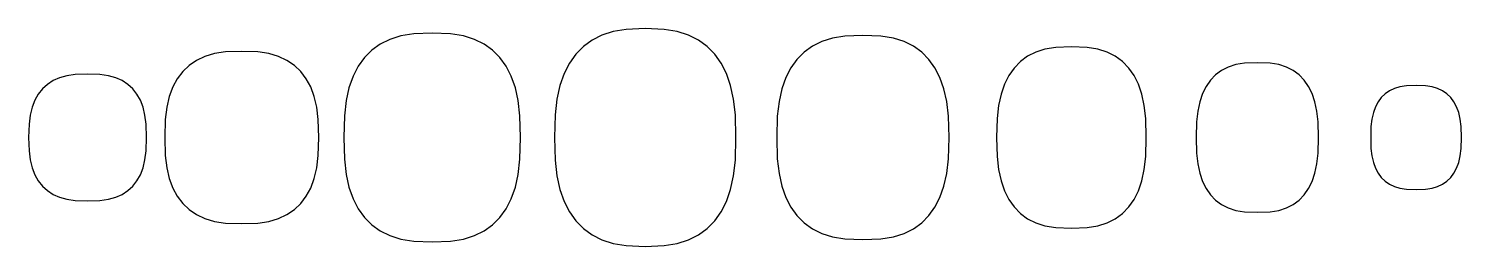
# Model space of a CAD drawing. Header units: metres. Extents: x -26 to 606, y -48 to 48.
import ezdxf

# ---------------------------------------------------------------- set-up
doc = ezdxf.new("R2010")
doc.units = ezdxf.units.M

msp = doc.modelspace()

# ---------------------------------------------------------------- linework, layer by layer
at = {"layer": 'cut'}
for points in [[(191, 0), (190.7431, 9.6056), (189.9737, 16.2636), (188.6957, 21.9718), (186.9149, 26.9896), (184.6386, 31.4013), (181.8733, 35.2352), (178.6229, 38.4968), (174.8825, 41.1817), (170.6282, 43.2821), (165.7887, 44.7895), (160.1439, 45.697), (152, 46), (143.8561, 45.697), (138.2113, 44.7895), (133.3718, 43.2821), (129.1175, 41.1817), (125.3771, 38.4968), (122.1267, 35.2352), (119.3614, 31.4013), (117.0851, 26.9896), (115.3043, 21.9718), (114.0263, 16.2636), (113.2569, 9.6056), (113, 0), (113.2569, -9.6056), (114.0263, -16.2636), (115.3043, -21.9718), (117.0851, -26.9896), (119.3614, -31.4013), (122.1267, -35.2352), (125.3771, -38.4968), (129.1175, -41.1817), (133.3718, -43.2821), (138.2113, -44.7895), (143.8561, -45.697), (152, -46), (160.1439, -45.697), (165.7887, -44.7895), (170.6282, -43.2821), (174.8825, -41.1817), (178.6229, -38.4968), (181.8733, -35.2352), (184.6386, -31.4013), (186.9149, -26.9896), (188.6957, -21.9718), (189.9737, -16.2636), (190.7431, -9.6056)], [(286, 0), (285.7365, 10.0233), (284.9474, 16.9707), (283.6366, 22.9271), (281.8102, 28.1631), (279.4755, 32.7666), (276.6393, 36.7672), (273.3055, 40.1706), (269.4692, 42.9722), (265.1059, 45.1639), (260.1423, 46.7369), (254.3527, 47.6838), (246, 48), (237.6473, 47.6838), (231.8577, 46.7369), (226.8941, 45.1639), (222.5308, 42.9722), (218.6945, 40.1706), (215.3607, 36.7672), (212.5245, 32.7666), (210.1898, 28.1631), (208.3634, 22.9271), (207.0526, 16.9707), (206.2635, 10.0233), (206, 0), (206.2635, -10.0233), (207.0526, -16.9707), (208.3634, -22.9271), (210.1898, -28.1631), (212.5245, -32.7666), (215.3607, -36.7672), (218.6945, -40.1706), (222.5308, -42.9722), (226.8941, -45.1639), (231.8577, -46.7369), (237.6473, -47.6838), (246, -48), (254.3527, -47.6838), (260.1423, -46.7369), (265.1059, -45.1639), (269.4692, -42.9722), (273.3055, -40.1706), (276.6393, -36.7672), (279.4755, -32.7666), (281.8102, -28.1631), (283.6366, -22.9271), (284.9474, -16.9707), (285.7365, -10.0233)], [(380, 0), (379.7497, 9.3968), (379, 15.91), (377.7548, 21.4941), (376.0197, 26.4029), (373.8017, 30.7187), (371.1074, 34.4692), (367.9402, 37.6599), (364.2957, 40.2865), (360.1506, 42.3412), (355.4351, 43.8158), (349.9351, 44.7036), (342, 45), (334.0649, 44.7036), (328.5649, 43.8158), (323.8494, 42.3412), (319.7043, 40.2865), (316.0598, 37.6599), (312.8926, 34.4692), (310.1983, 30.7187), (307.9803, 26.4029), (306.2452, 21.4941), (305, 15.91), (304.2503, 9.3968), (304, 0), (304.2503, -9.3968), (305, -15.91), (306.2452, -21.4941), (307.9803, -26.4029), (310.1983, -30.7187), (312.8926, -34.4692), (316.0598, -37.6599), (319.7043, -40.2865), (323.8494, -42.3412), (328.5649, -43.8158), (334.0649, -44.7036), (342, -45), (349.9351, -44.7036), (355.4351, -43.8158), (360.1506, -42.3412), (364.2957, -40.2865), (367.9402, -37.6599), (371.1074, -34.4692), (373.8017, -30.7187), (376.0197, -26.4029), (377.7548, -21.4941), (379, -15.91), (379.7497, -9.3968)], [(102, 0), (101.776, 7.9351), (101.1053, 13.4351), (99.9911, 18.1506), (98.4387, 22.2957), (96.4541, 25.9402), (94.0434, 29.1074), (91.2097, 31.8017), (87.9488, 34.0197), (84.24, 35.7548), (80.0209, 37), (75.0998, 37.7497), (68, 38), (60.9002, 37.7497), (55.9791, 37), (51.76, 35.7548), (48.0512, 34.0197), (44.7903, 31.8017), (41.9566, 29.1074), (39.5459, 25.9402), (37.5613, 22.2957), (36.0089, 18.1506), (34.8947, 13.4351), (34.224, 7.9351), (34, 0), (34.224, -7.9351), (34.8947, -13.4351), (36.0089, -18.1506), (37.5613, -22.2957), (39.5459, -25.9402), (41.9566, -29.1074), (44.7903, -31.8017), (48.0512, -34.0197), (51.76, -35.7548), (55.9791, -37), (60.9002, -37.7497), (68, -38), (75.0998, -37.7497), (80.0209, -37), (84.24, -35.7548), (87.9488, -34.0197), (91.2097, -31.8017), (94.0434, -29.1074), (96.4541, -25.9402), (98.4387, -22.2957), (99.9911, -18.1506), (101.1053, -13.4351), (101.776, -7.9351)], [(467, 0), (466.7826, 8.3527), (466.1316, 14.1423), (465.0502, 19.1059), (463.5434, 23.4692), (461.6173, 27.3055), (459.2774, 30.6393), (456.527, 33.4755), (453.3621, 35.8102), (449.7624, 37.6366), (445.6674, 38.9474), (440.891, 39.7365), (434, 40), (427.109, 39.7365), (422.3326, 38.9474), (418.2376, 37.6366), (414.6379, 35.8102), (411.473, 33.4755), (408.7226, 30.6393), (406.3827, 27.3055), (404.4566, 23.4692), (402.9498, 19.1059), (401.8684, 14.1423), (401.2174, 8.3527), (401, 0), (401.2174, -8.3527), (401.8684, -14.1423), (402.9498, -19.1059), (404.4566, -23.4692), (406.3827, -27.3055), (408.7226, -30.6393), (411.473, -33.4755), (414.6379, -35.8102), (418.2376, -37.6366), (422.3326, -38.9474), (427.109, -39.7365), (434, -40), (440.891, -39.7365), (445.6674, -38.9474), (449.7624, -37.6366), (453.3621, -35.8102), (456.527, -33.4755), (459.2774, -30.6393), (461.6173, -27.3055), (463.5434, -23.4692), (465.0502, -19.1059), (466.1316, -14.1423), (466.7826, -8.3527)], [(543, 0), (542.8221, 6.891), (542.2895, 11.6674), (541.4047, 15.7624), (540.1719, 19.3621), (538.5959, 22.527), (536.6815, 25.2774), (534.4312, 27.6173), (531.8417, 29.5434), (528.8965, 31.0502), (525.546, 32.1316), (521.6381, 32.7826), (516, 33), (510.3619, 32.7826), (506.454, 32.1316), (503.1035, 31.0502), (500.1583, 29.5434), (497.5688, 27.6173), (495.3185, 25.2774), (493.4041, 22.527), (491.8281, 19.3621), (490.5953, 15.7624), (489.7105, 11.6674), (489.1779, 6.891), (489, 0), (489.1779, -6.891), (489.7105, -11.6674), (490.5953, -15.7624), (491.8281, -19.3621), (493.4041, -22.527), (495.3185, -25.2774), (497.5688, -27.6173), (500.1583, -29.5434), (503.1035, -31.0502), (506.454, -32.1316), (510.3619, -32.7826), (516, -33), (521.6381, -32.7826), (525.546, -32.1316), (528.8965, -31.0502), (531.8417, -29.5434), (534.4312, -27.6173), (536.6815, -25.2774), (538.5959, -22.527), (540.1719, -19.3621), (541.4047, -15.7624), (542.2895, -11.6674), (542.8221, -6.891)], [(26, 0), (25.8287, 5.8469), (25.3158, 9.8996), (24.4638, 13.3741), (23.2766, 16.4284), (21.7591, 19.1138), (19.9156, 21.4475), (17.7486, 23.4328), (15.255, 25.0671), (12.4188, 26.3456), (9.1925, 27.2632), (5.4293, 27.8156), (0, 28), (-5.4293, 27.8156), (-9.1925, 27.2632), (-12.4188, 26.3456), (-15.255, 25.0671), (-17.7486, 23.4328), (-19.9156, 21.4475), (-21.7591, 19.1138), (-23.2766, 16.4284), (-24.4638, 13.3741), (-25.3158, 9.8996), (-25.8287, 5.8469), (-26, 0), (-25.8287, -5.8469), (-25.3158, -9.8996), (-24.4638, -13.3741), (-23.2766, -16.4284), (-21.7591, -19.1138), (-19.9156, -21.4475), (-17.7486, -23.4328), (-15.255, -25.0671), (-12.4188, -26.3456), (-9.1925, -27.2632), (-5.4293, -27.8156), (0, -28), (5.4293, -27.8156), (9.1925, -27.2632), (12.4188, -26.3456), (15.255, -25.0671), (17.7486, -23.4328), (19.9156, -21.4475), (21.7591, -19.1138), (23.2766, -16.4284), (24.4638, -13.3741), (25.3158, -9.8996), (25.8287, -5.8469)], [(606, 0), (605.8683, 4.8028), (605.4737, 8.1318), (604.8183, 10.9859), (603.9051, 13.4948), (602.7377, 15.7007), (601.3197, 17.6176), (599.6527, 19.2484), (597.7346, 20.5909), (595.5529, 21.641), (593.0711, 22.3947), (590.1764, 22.8485), (586, 23), (581.8236, 22.8485), (578.9289, 22.3947), (576.4471, 21.641), (574.2654, 20.5909), (572.3473, 19.2484), (570.6803, 17.6176), (569.2623, 15.7007), (568.0949, 13.4948), (567.1817, 10.9859), (566.5263, 8.1318), (566.1317, 4.8028), (566, 0), (566.1317, -4.8028), (566.5263, -8.1318), (567.1817, -10.9859), (568.0949, -13.4948), (569.2623, -15.7007), (570.6803, -17.6176), (572.3473, -19.2484), (574.2654, -20.5909), (576.4471, -21.641), (578.9289, -22.3947), (581.8236, -22.8485), (586, -23), (590.1764, -22.8485), (593.0711, -22.3947), (595.5529, -21.641), (597.7346, -20.5909), (599.6527, -19.2484), (601.3197, -17.6176), (602.7377, -15.7007), (603.9051, -13.4948), (604.8183, -10.9859), (605.4737, -8.1318), (605.8683, -4.8028)]]:
    msp.add_lwpolyline(points, close=True, dxfattribs=at)

doc.saveas('drawing.dxf')
